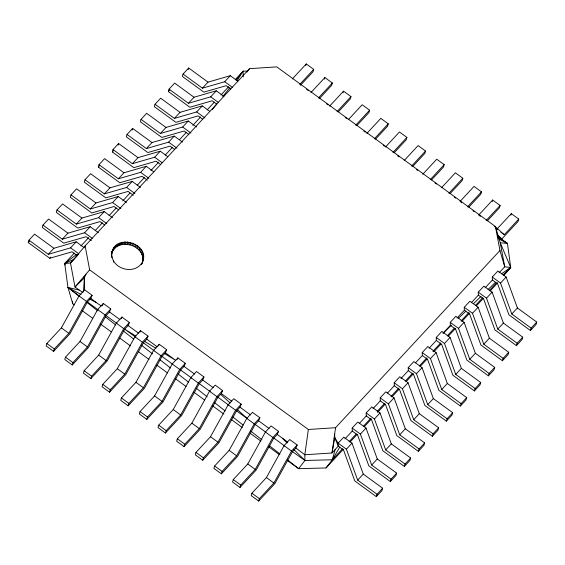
<?xml version="1.0" encoding="UTF-8"?>
<svg xmlns="http://www.w3.org/2000/svg" width="565" height="565" viewBox="0 0 565 565"><rect width="100%" height="100%" fill="white"/><g stroke="black" fill="none" stroke-linecap="round" stroke-linejoin="round"><path stroke-width="0.85" d="M111.849 257.697C109.052 231.12 154.478 242.11 141.321 264.688M142.302 262.654C147.091 245.175 116.63 236.453 111.467 253.883L112.979 249.327L112.28 251.715L114.215 247.343L113.509 249.73L115.832 245.598L115.126 247.986L117.788 244.144L117.082 246.531L120.034 243.021L119.328 245.415L122.492 242.265L121.793 244.659L125.105 241.898L124.399 244.285L127.789 241.926L127.083 244.313L130.473 242.35L129.766 244.737L133.072 243.155L132.365 245.549L135.515 244.327L134.816 246.714L137.733 245.817L137.034 248.212L139.668 247.597L138.962 249.991L141.25 249.61L140.544 252.004L142.444 251.799L141.737 254.194L143.213 254.102L142.507 256.496L143.531 256.446L142.832 258.841L143.397 258.77L142.105 263.403L141.787 263.092C134.286 274.618 113.826 269.512 111.905 256.129M83.422 292.056L84.376 277.825L85.944 274.166M111.609 255.359L111.806 253.784M499.1 272.782L504.743 266.8L500.23 242.759L495.463 226.537L276.744 66.875L249.539 68.669L85.146 245.86L89.637 269.837L308.349 429.492L304.803 454.776L304.938 460.468L298.638 468.66L287.232 460.341M495.463 226.537L499.947 250.507L335.561 427.705L332.015 452.982L304.803 454.776L295.883 448.017L297.183 444.987L289.725 439.542L284.075 445.637L266.426 477.573L251.905 493.224L251.199 495.618L258.657 501.056L274.844 483.612L292.486 451.675L295.883 448.017M334.049 438.468L334.777 437.691L332.015 452.982L338.244 446.152L338.16 443.179L334.777 437.691L334.664 434.075M111.637 253.833L112.174 251.496L111.701 253.085M287.55 459.959L298.638 468.66L326.019 467.954L332.326 459.762L335.13 449.62M78.323 254.476L77.327 255.684L72.038 251.821L49.755 258.262L28.25 242.569L28.956 240.174L34.557 234.136L53.908 248.261L76.19 241.813L84.425 247.83M98.437 232.731L90.195 226.713L67.92 233.154L48.569 219.029L42.968 225.075L42.262 227.462L63.767 243.162L86.042 236.721L91.339 240.584M112.449 217.624L104.207 211.607L81.932 218.055L62.581 203.93L56.973 209.968L56.274 212.362L77.779 228.062L100.054 221.614L104.687 224.997M126.461 202.524L118.219 196.507L95.944 202.955L76.593 188.823L70.985 194.869L70.286 197.256L91.791 212.956L114.066 206.515L118.699 209.89M140.473 187.418L132.231 181.407L109.956 187.848L90.605 173.723L84.997 179.762L84.291 182.156L105.803 197.856L128.078 191.408L133.368 195.271M147.38 180.171L142.09 176.308L119.808 182.749L98.303 167.056L99.009 164.662L104.61 158.624L123.961 172.749L146.243 166.301L153.793 171.817M84.672 289.859L79.015 295.947L61.373 327.884L46.853 343.541L46.146 345.928L53.604 351.374L69.792 333.922L87.434 301.985L90.824 298.334L92.123 295.297L84.672 289.859L84.376 277.825L83.422 277.125M53.604 351.374L54.304 348.979L68.831 333.329L86.473 301.392L92.123 295.297M160.735 164.584L156.102 161.209L133.82 167.65L112.315 151.95L113.021 149.563L118.622 143.517L137.973 157.642L160.255 151.201L167.805 156.717M118.156 145.113L118.622 143.517M182.502 142.112L174.267 136.094L151.985 142.542L132.634 128.417L127.033 134.456L126.327 136.85L147.832 152.55L170.114 146.102L174.74 149.485M132.168 130.014L132.634 128.417M65.491 357.144L64.784 359.538L72.242 364.983L88.43 347.531L106.079 315.595L109.469 311.944L110.768 308.907L103.31 303.462L97.66 309.556L80.011 341.493L65.491 357.144L72.949 362.589L72.242 364.983M196.514 127.012L188.272 120.995L165.997 127.443L146.646 113.311L141.045 119.356L140.339 121.743L161.844 137.443L184.126 131.002L188.752 134.378M209.841 111.404L202.284 105.895L180.009 112.336L160.658 98.211L155.05 104.25L154.351 106.644L175.856 122.344L198.131 115.896L202.764 119.279M84.136 370.753L83.429 373.147L90.887 378.585L107.075 361.141L124.717 329.204L128.107 325.546L129.406 322.516L121.948 317.071L116.298 323.166L98.656 355.103L84.136 370.753L91.587 376.198L90.887 378.585M216.776 104.179L212.143 100.796L189.868 107.244L168.363 91.544L169.062 89.15L174.67 83.112L194.021 97.237L216.296 90.788L223.853 96.304M237.865 81.205L230.308 75.689L208.033 82.13L188.682 68.005L183.074 74.05L182.368 76.437L203.88 92.137L226.155 85.696L230.788 89.072M188.209 69.601L188.682 68.005M102.774 384.362L102.067 386.757L109.525 392.195L125.713 374.75L143.362 342.814L146.752 339.155L148.051 336.126L140.593 330.68L134.943 336.775L117.294 368.712L102.774 384.362L110.232 389.808L109.525 392.195M121.411 397.972L120.712 400.359L128.17 405.804L144.358 388.36L162 356.423L165.39 352.765L166.689 349.728L159.231 344.29L153.581 350.378L135.939 382.314L121.411 397.972L128.869 403.41L128.17 405.804M140.056 411.581L139.35 413.968L146.808 419.414L162.995 401.962L180.645 370.026L184.035 366.374L185.334 363.337L177.876 357.899L172.226 363.987L154.577 395.924L140.056 411.581L147.514 417.019L146.808 419.414M158.694 425.184L157.995 427.578L165.453 433.023L181.633 415.572L199.283 383.635L202.673 379.984L203.972 376.947L196.514 371.502L190.864 377.597L173.222 409.533L158.694 425.184L166.152 430.629L165.453 433.023M177.339 438.793L176.633 441.187L184.091 446.625L200.278 429.181L217.921 397.244L221.318 393.586L222.617 390.556L215.159 385.111L209.509 391.206L191.86 423.143L177.339 438.793L184.797 444.238L184.091 446.625M305.771 65.533L306.244 63.944L313.702 69.382L312.996 71.776L300.403 85.343M195.977 452.403L195.278 454.79L202.736 460.235L218.916 442.791L236.566 410.854L239.956 407.195L241.255 404.166L233.797 398.72L228.147 404.808L210.505 436.745L195.977 452.403L203.435 457.848L202.736 460.235M324.416 79.142L324.882 77.546L332.34 82.991L331.634 85.386L319.649 98.31M214.622 466.012L213.916 468.399L221.374 473.844L237.561 456.393L255.203 424.456L258.601 420.805L259.9 417.768L252.442 412.33L246.792 418.418L229.143 450.354L214.622 466.012L222.08 471.45L221.374 473.844M343.054 92.752L343.527 91.156L350.985 96.601L350.279 98.988L338.287 111.912M233.26 479.614L232.561 482.009L240.012 487.454L256.199 470.002L273.848 438.066L277.238 434.414L278.538 431.377L271.08 425.932L265.43 432.027L247.788 463.964L233.26 479.614L240.718 485.06L240.012 487.454M348.224 119.794L362.165 104.765L369.623 110.21L368.917 112.597L356.932 125.522M258.657 501.056L259.363 498.669L273.884 483.011L291.526 451.075L297.183 444.987M366.869 133.397L380.81 118.375L388.261 123.813L387.562 126.207L375.57 139.131M385.507 147.006L399.448 131.977L406.906 137.422L406.2 139.816L394.215 152.741M404.152 160.615L418.093 145.586L425.544 151.032L424.845 153.419L412.853 166.343M422.79 174.225L436.731 159.196L444.189 164.641L443.483 167.028L431.498 179.953M441.435 187.834L455.376 172.805L462.827 178.243L462.128 180.638L450.136 193.562M334.777 437.691L338.244 446.152L343.541 450.015L354.813 480.949L376.318 496.649L377.025 494.262L382.632 488.216L363.281 474.091L352.002 443.158L343.76 437.141L338.16 443.179L346.394 449.196L357.673 480.137L377.025 494.262M382.632 488.216L381.926 490.611L376.318 496.649M352.256 431.046L357.546 434.909L368.825 465.85L390.33 481.55L391.036 479.155L396.637 473.117L377.286 458.992L366.014 428.051L357.772 422.034L352.172 428.079L352.256 431.046L344.968 438.899M396.637 473.117L395.938 475.511L390.33 481.55M460.072 201.437L474.014 186.415L481.472 191.853L480.766 194.247L468.781 207.171M366.268 415.946L371.558 419.809L382.837 450.75L404.342 466.45L405.048 464.056L410.649 458.017L391.298 443.885L380.026 412.951L371.784 406.934L366.177 412.973L366.268 415.946L359.545 423.192M410.649 458.017L409.95 460.404L404.342 466.45M380.28 400.839L385.57 404.702L396.849 435.643L418.354 451.343L419.061 448.956L424.661 442.911L405.31 428.786L394.038 397.845L385.796 391.835L380.189 397.873L380.28 400.839L372.992 408.693M492.186 201.613L492.659 200.017L500.11 205.462L499.411 207.856L487.418 220.781M424.661 442.911L423.955 445.305L418.354 451.343M394.292 385.74L399.582 389.603L410.861 420.544L432.366 436.244L433.065 433.849L438.673 427.811L419.322 413.686L408.043 382.745L399.808 376.728L394.2 382.773L394.292 385.74L387.562 392.986M438.673 427.811L437.967 430.198L432.366 436.244M408.304 370.64L413.594 374.503L424.866 405.437L446.378 421.137L447.077 418.75L452.685 412.704L433.334 398.579L422.055 367.645L413.813 361.628L408.213 367.667L408.304 370.64L401.016 378.493M452.685 412.704L451.979 415.098L446.378 421.137M510.831 215.223L511.297 213.627L518.755 219.072L518.048 221.459L501.861 238.91L497.793 235.937M422.309 355.533L427.606 359.397L438.878 390.337L460.39 406.037L461.089 403.643L466.697 397.605L447.346 383.48L436.067 352.539L427.825 346.522L422.225 352.567L422.309 355.533L415.586 362.786M466.697 397.605L465.991 399.999L460.39 406.037M436.321 340.434L441.618 344.297L452.89 375.238L474.395 390.938L475.101 388.543L480.709 382.505L461.358 368.38L450.079 337.439L441.837 331.422L436.236 337.46L436.321 340.434L429.04 348.287M480.709 382.505L480.003 384.892L474.395 390.938M450.333 325.327L455.623 329.197L466.902 360.131L488.407 375.831L489.113 373.444L494.714 367.398L475.363 353.273L464.091 322.332L455.849 316.322L450.249 322.361L450.333 325.327L443.045 333.18M494.714 367.398L494.015 369.793L488.407 375.831M464.345 310.227L469.635 314.091L480.914 345.031L502.419 360.731L503.125 358.337L508.726 352.299L489.375 338.174L478.103 307.233L469.861 301.216L464.253 307.261L464.345 310.227L457.057 318.081M508.726 352.299L508.027 354.686L502.419 360.731M478.357 295.128L483.647 298.991L494.926 329.925L516.431 345.625L517.137 343.238L522.738 337.192L503.387 323.067L492.115 292.133L483.873 286.116L478.265 292.154L478.357 295.128L471.634 302.374M522.738 337.192L522.032 339.586L516.431 345.625M492.369 280.021L497.659 283.884L508.938 314.825L530.443 330.525L531.142 328.131L536.75 322.092L517.399 307.967L506.127 277.027L497.885 271.016L492.277 277.055L492.369 280.021L485.081 287.875M536.75 322.092L536.044 324.487L530.443 330.525M102.336 305.743L103.31 303.462M121.298 318.589L121.948 317.071M139.943 332.199L140.593 330.68M158.581 345.808L159.231 344.29M177.226 359.411L177.876 357.899M72.949 362.589L87.469 346.938L105.118 315.002L110.768 308.907M91.587 376.198L106.114 360.548L123.756 328.604L129.406 322.516M110.232 389.808L124.752 374.15L142.401 342.213L148.051 336.126M128.869 403.41L143.397 387.76L161.039 355.823L166.689 349.728M147.514 417.019L162.035 401.369L179.684 369.432L185.334 363.337M166.152 430.629L180.673 414.978L198.322 383.042L203.972 376.947M184.797 444.238L199.318 428.581L216.96 396.644L222.617 390.556M203.435 457.848L217.956 442.19L235.605 410.254L241.255 404.166M222.08 471.45L236.601 455.8L254.243 423.863L259.9 417.768M240.718 485.06L255.239 469.409L272.888 437.472L278.538 431.377M292.486 451.675L304.938 460.468L332.326 459.762L339.862 446.915M237.039 80.731L243.098 71.169L247.378 71.056M246.912 72.08L249.539 68.669M212.327 109.603L216.727 104.115M222.765 96.566L229.913 87.639M235.958 80.089L243.098 71.169L243.232 76.861M85.146 245.86L70.505 263.043L64.707 263.452L67.962 287.479L72.751 303.772L74.177 304.81M89.637 269.837L74.99 287.02L82.667 292.416M497.758 282.677L490.081 291.116M503.952 275.409L510.711 267.478L507.455 243.451L498.21 236.693M28.25 242.569L29.373 241.354M98.303 167.056L99.426 165.849M112.315 151.95L113.438 150.742M168.363 91.544L169.479 90.336M28.956 240.174L48.308 254.299L53.908 248.261M42.968 225.075L62.312 239.2L67.92 233.154M56.973 209.968L76.324 224.093L81.932 218.055M70.985 194.869L90.336 208.994L95.944 202.955M84.997 179.762L104.348 193.894L109.956 187.848M99.009 164.662L118.36 178.787L123.961 172.749M113.021 149.563L132.372 163.688L137.973 157.642M127.033 134.456L146.384 148.581L151.985 142.542M141.045 119.356L160.389 133.481L165.997 127.443M155.05 104.25L174.401 118.382L180.009 112.336M169.062 89.15L188.413 103.275L194.021 97.237M183.074 74.05L202.425 88.175L208.033 82.13M49.755 258.262L50.878 257.054M48.308 254.299L70.583 247.858L76.19 241.813M62.312 239.2L84.595 232.752L90.195 226.713M76.324 224.093L98.607 217.652L104.207 211.607M90.336 208.994L112.619 202.545L118.219 196.507M104.348 193.894L126.624 187.446L132.231 181.407M118.36 178.787L140.636 172.346L146.243 166.301M132.372 163.688L154.648 157.239L160.255 151.201M146.384 148.581L168.66 142.14L174.267 136.094M160.389 133.481L182.672 127.033L188.272 120.995M174.401 118.382L196.684 111.934L202.284 105.895M188.413 103.275L210.696 96.834L216.296 90.788M202.425 88.175L224.708 81.727L230.308 75.689M74.283 253.127L64.707 263.452L65.187 265.084M80.873 246.029L88.656 237.639M95.238 230.541L102.42 222.801M109.01 215.703L116.192 207.962M122.775 200.865L129.957 193.117M137.14 185.377L144.322 177.636M150.912 170.538L158.694 162.148M165.277 155.05L172.459 147.31M179.642 139.562L186.231 132.464M192.813 125.366L200.596 116.983M207.178 109.885L214.361 102.138M220.95 95.04L228.733 86.65M235.315 79.552L243.098 71.169M84.376 277.825L74.99 287.02L70.505 263.043L77.327 255.684M292.303 78.966L306.244 63.944M299.761 84.411L313.702 69.382M310.941 92.575L324.882 77.546M318.399 98.02L332.34 82.991M329.586 106.185L343.527 91.156M337.044 111.63L350.985 96.601M355.682 125.232L369.623 110.21M374.327 138.842L388.261 123.813M392.965 152.451L406.906 137.422M411.603 166.061L425.544 151.032M430.248 179.663L444.189 164.641M448.885 193.272L462.827 178.243M467.53 206.882L481.472 191.853M478.717 215.046L492.659 200.017M486.168 220.491L500.11 205.462M496.776 229.277L511.297 213.627M496.593 230.04L497.723 228.825L504.234 234.722L518.755 219.072M332.326 459.762L342.503 448.794M349.085 441.696L356.268 433.948M363.45 426.208L370.633 418.467M377.222 411.369L384.405 403.622M390.987 396.524L398.77 388.141M405.352 381.043L412.542 373.296M419.724 365.555L426.907 357.815M432.889 351.359L440.672 342.969M447.261 335.871L454.444 328.131M461.026 321.033L468.809 312.643M475.391 305.545L482.574 297.804M489.163 290.707L496.345 282.966M503.528 275.219L510.711 267.478L500.23 242.759L507.455 243.451L497.927 237.307M326.019 467.954L343.386 449.239M349.968 442.141L357.158 434.393M364.34 426.653L371.523 418.905M377.512 412.45L385.295 404.06M391.884 396.962L399.067 389.214M406.256 381.474L413.439 373.726M420.028 366.629L427.211 358.881M433.8 351.783L440.983 344.036M448.165 336.295L455.355 328.548M461.937 321.45L469.727 313.059M476.309 305.962L483.499 298.214M346.394 449.196L352.002 443.158M391.036 479.155L371.685 465.03L360.406 434.097L366.014 428.051M405.048 464.056L385.697 449.931L374.418 418.99L380.026 412.951M419.061 448.956L399.709 434.824L388.43 403.89L394.038 397.845M433.065 433.849L413.714 419.724L402.442 388.784L408.043 382.745M447.077 418.75L427.726 404.625L416.454 373.684L422.055 367.645M461.089 403.643L441.738 389.518L430.466 358.584L436.067 352.539M475.101 388.543L455.75 374.418L444.478 343.478L450.079 337.439M489.113 373.444L469.762 359.319L458.483 328.378L464.091 322.332M503.125 358.337L483.774 344.212L472.495 313.271L478.103 307.233M517.137 343.238L497.786 329.113L486.507 298.172L492.115 292.133M531.142 328.131L511.798 314.006L500.519 283.072L506.127 277.027M357.673 480.137L363.281 474.091M371.685 465.03L377.286 458.992M385.697 449.931L391.298 443.885M399.709 434.824L405.31 428.786M413.714 419.724L419.322 413.686M427.726 404.625L433.334 398.579M441.738 389.518L447.346 383.48M455.75 374.418L461.358 368.38M469.762 359.319L475.363 353.273M483.774 344.212L489.375 338.174M497.786 329.113L503.387 323.067M511.798 314.006L517.399 307.967M443.186 333.166L451.393 325.186M458.335 318.434L465.906 311.061M473.477 303.695L481.055 296.328M487.998 289.577L495.569 282.21M503.14 274.844L510.711 267.478L504.743 266.8L499.947 250.507M76.621 254.42L64.707 263.452L73.888 259.399M501.536 273.75L510.711 267.478M308.349 429.492L335.561 427.705M79.142 290.043L67.962 287.479L79.044 296.187M498.274 238.557L507.455 243.451M81 294.429L67.962 287.479L79.312 296.039M89.44 298.92L96.34 302.6L101.305 306.011M135.939 336.069L124.717 329.204L135.416 337.015M144.661 341.408L155.883 348.273M164.606 353.605L175.828 360.47L165.39 352.765M277.238 434.414L287.712 442.091M306.562 89.284L308.596 90.767M326.563 103.882L327.919 104.871M345.201 117.485L346.557 118.473M363.846 131.094L365.202 132.083M383.162 145.198L384.518 146.187M397.739 155.834L399.095 156.823M416.377 169.444L417.733 170.432M435.022 183.053L436.378 184.042M454.338 197.157L455.694 198.146M472.983 210.759L474.332 211.755M494.333 226.353L497.723 228.825M500.844 232.25L504.234 234.722M224.708 81.727L232.257 87.243M492.277 277.055L500.519 283.072M210.696 96.834L218.245 102.343M478.265 292.154L486.507 298.172M196.684 111.934L204.926 117.951M464.253 307.261L472.495 313.271M182.672 127.033L190.913 133.05M450.249 322.361L458.483 328.378M168.66 142.14L176.901 148.157M436.236 337.46L444.478 343.478M154.648 157.239L162.204 162.755M422.225 352.567L430.466 358.584M140.636 172.346L148.878 178.356M408.213 367.667L416.454 373.684M126.624 187.446L134.866 193.463M394.2 382.773L402.442 388.784M112.619 202.545L120.854 208.563M380.189 397.873L388.43 403.89M98.607 217.652L106.849 223.669M366.177 412.973L374.418 418.99M84.595 232.752L92.144 238.268M352.172 428.079L360.406 434.097M70.583 247.858L78.825 253.869M109.469 311.944L119.957 319.592M128.107 325.546L138.595 333.202M146.752 339.155L157.232 346.811M184.035 366.374L194.515 374.03M202.673 379.984L213.16 387.632M221.318 393.586L231.798 401.242M239.956 407.195L250.443 414.851M258.601 420.805L269.081 428.461M87.088 301.731L97.922 309.641M106.079 315.595L116.934 323.526M143.235 342.722L153.892 350.505M161.71 356.211L172.487 364.072M180.193 369.701L191.563 377.999M198.675 383.19L210.046 391.489M217.151 396.679L228.521 404.978M236.34 410.684L247.053 418.503M254.822 424.174L265.691 432.112M273.848 438.066L284.668 445.969M79.015 295.947L86.473 301.392M97.66 309.556L105.118 315.002M116.298 323.166L123.756 328.604M134.943 336.775L142.401 342.213M153.581 350.378L161.039 355.823M172.226 363.987L179.684 369.432M190.864 377.597L198.322 383.042M209.509 391.206L216.96 396.644M228.147 404.808L235.605 410.254M246.792 418.418L254.243 423.863M265.43 432.027L272.888 437.472M284.075 445.637L291.526 451.075M82.017 310.538L92.702 318.335M100.542 324.063L111.234 331.86M119.78 338.103L130.473 345.907M138.312 351.628L148.998 359.432M156.837 365.152L167.523 372.957M175.362 378.677L186.047 386.481M193.887 392.202L204.579 400.006M212.419 405.727L223.818 414.046M231.657 419.767L242.343 427.571M250.182 433.291L260.868 441.096M268.707 446.816L279.393 454.62M61.373 327.884L68.831 333.329M80.011 341.493L87.469 346.938M98.656 355.103L106.114 360.548M117.294 368.712L124.752 374.15M135.939 382.314L143.397 387.76M154.577 395.924L162.035 401.369M173.222 409.533L180.673 414.978M191.86 423.143L199.318 428.581M210.505 436.745L217.956 442.19M229.143 450.354L236.601 455.8M247.788 463.964L255.239 469.409M266.426 477.573L273.884 483.011M46.853 343.541L54.304 348.979M251.905 493.224L259.363 498.669M90.824 298.334L96.34 302.6M86.664 302.169L97.752 310.877M105.373 316.859L115.761 325.023M123.382 331.005L133.771 339.17M141.391 345.151L152.472 353.86M160.093 359.841L170.482 368.006M178.102 373.995L188.491 382.152M196.112 388.141L207.2 396.842M214.82 402.831L225.209 410.988M232.829 416.977L243.218 425.134M250.839 431.123L261.92 439.824M269.54 445.813L279.929 453.97M479.078 215.216L480.384 216.395M497.306 234.779L501.861 238.91M460.44 201.606L461.739 202.786M220.64 394.321L230.167 403M237.583 409.752L247.117 418.439M282.754 438.68L287.069 442.918M293.842 449.57L304.938 460.468M113.438 260.712L113.664 262.209M72.405 301.202L72.751 303.772"/></g></svg>
